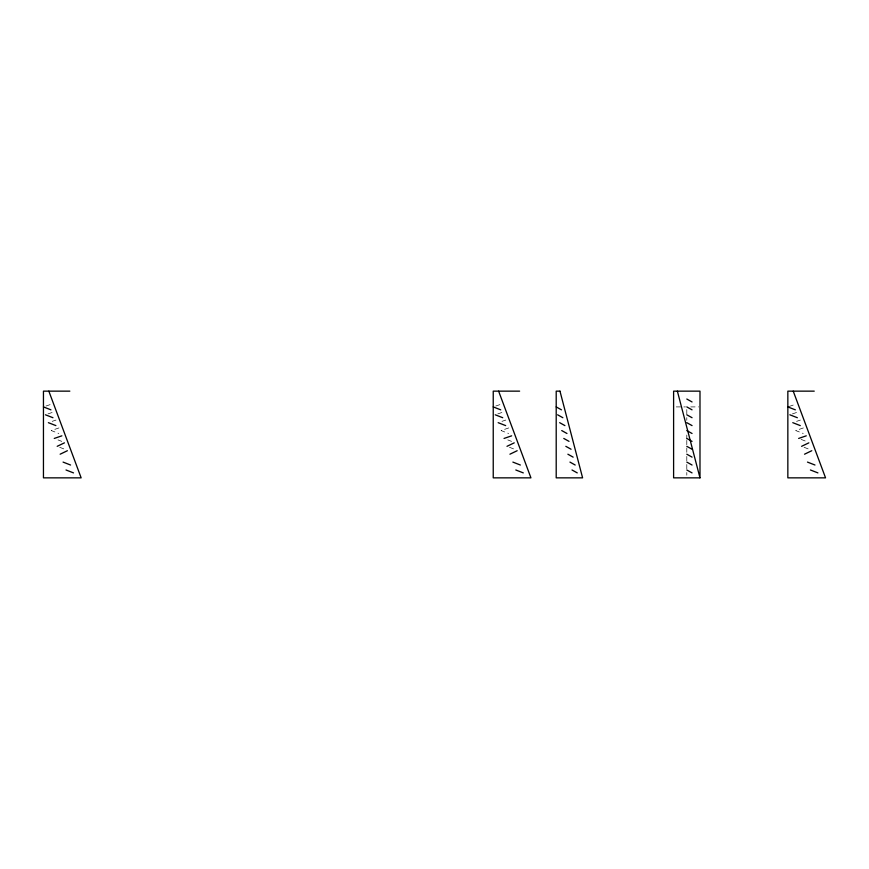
<?xml version="1.0" encoding="UTF-8"?>
<svg xmlns="http://www.w3.org/2000/svg" width="869" height="869" viewBox="0 0 869 869"><rect width="100%" height="100%" fill="white"/><g stroke="black" fill="none" stroke-linecap="round" stroke-linejoin="round"><path stroke-width="0.65" stroke-dasharray="4.34 3.26" d="M45.992 406.04L51.075 404.291M47.991 413.916L53.074 412.178M52.194 421.367L56.007 420.064M58.94 427.939L51.314 430.557L58.82 433.49M495.775 406.04L500.859 404.291M497.774 413.916L502.858 412.178M501.978 421.367L505.791 420.064M508.734 427.939L501.109 430.557L508.615 433.49M789.117 406.475L795.472 404.291M792.387 413.916L797.47 412.178M796.591 421.367L800.403 420.064M803.347 427.939L795.722 430.557L803.228 433.49M676.245 406.909L685.478 406.909M690.757 406.909L698.676 406.909M801.164 439.421L806.16 441.365M804.097 447.296L809.104 449.251M507.8 439.91L511.548 441.365M509.484 447.296L514.491 449.251M58.006 439.91L61.764 441.365M59.7 447.296L64.697 449.251M686.803 409.581L686.803 416.284M686.803 417.62L686.803 420.292M686.803 435.021L686.803 439.041M686.803 440.377L686.803 455.095M686.803 456.442L686.803 463.134M686.803 464.47L686.803 471.161M686.803 472.497L686.803 475.18"/><path stroke-width="1.3" d="M57.191 446.329L64.447 442.842M60.135 454.205L67.391 450.718M506.985 446.329L514.242 442.842M509.918 454.205L517.174 450.718M801.598 446.329L808.854 442.842M804.531 454.205L811.787 450.718M54.258 438.443L61.884 435.825M504.042 438.443L511.667 435.825M798.654 438.443L806.28 435.825M69.846 391.148L43.45 391.148L43.45 477.852L81.154 477.852L48.838 391.148M519.629 391.148L493.234 391.148L493.234 477.852L530.937 477.852L498.621 391.148M814.242 391.148L787.846 391.148L787.846 477.852L825.55 477.852L793.234 391.148M699.99 477.852L673.605 477.852L673.605 391.148L699.99 391.148L699.99 477.852L677.375 391.148M787.846 406.909L795.352 409.842M789.845 414.795L797.351 417.717M792.778 422.671L800.284 425.604M807.475 462.091L814.981 465.024M810.408 469.977L817.914 472.899M493.234 406.909L500.74 409.842M495.232 414.795L502.738 417.717M498.165 422.671L505.671 425.604M512.862 462.091L520.368 465.024M515.795 469.977L523.301 472.899M43.45 406.909L50.956 409.842M45.449 414.795L52.955 417.717M48.382 422.671L55.888 425.604M63.068 462.091L70.574 465.024M66.011 469.977L73.517 472.899M686.803 399.023L692.05 401.956M686.803 406.909L692.05 409.842M686.803 414.795L692.05 417.717M686.803 422.671L692.05 425.604M686.803 430.557L692.05 433.49M686.803 438.443L692.05 441.365M686.803 446.329L692.05 449.251M686.803 454.205L692.05 457.137M686.803 462.091L692.05 465.024M686.803 469.977L692.05 472.899M556.203 406.909L561.461 409.842M557.605 414.795L562.862 417.717M559.658 422.671L564.915 425.604M561.722 430.557L566.968 433.49M563.775 438.443L569.032 441.365M565.828 446.329L571.085 449.251M567.881 454.205L573.138 457.137M569.945 462.091L575.191 465.024M571.998 469.977L577.255 472.899M559.973 391.148L556.203 391.148L556.203 477.852L582.599 477.852L559.973 391.148"/></g></svg>
